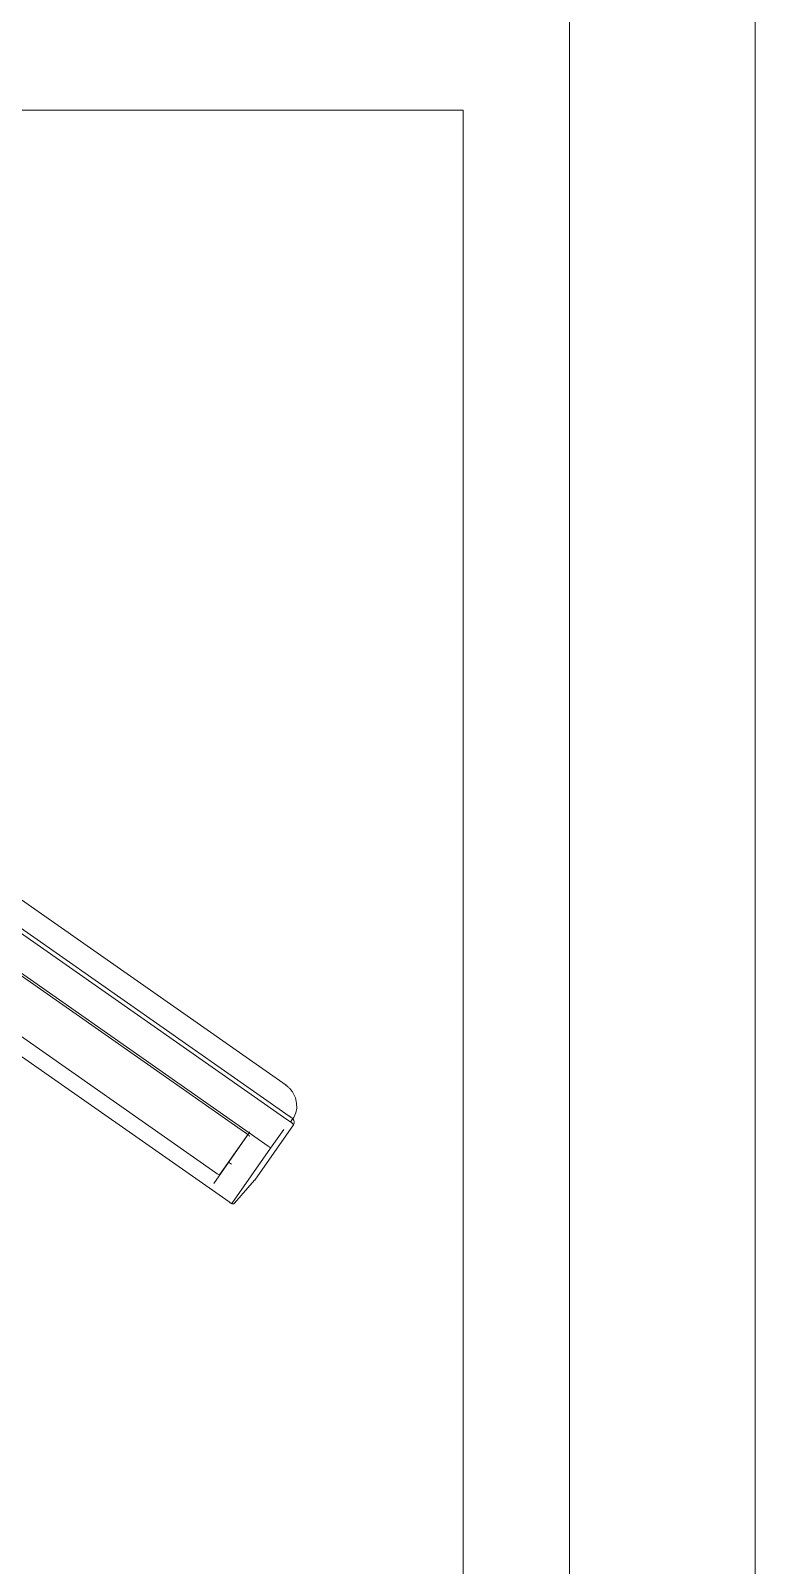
# Model space of a CAD drawing. Header units: inches. Extents: x 1 to 4637, y -664 to 702.
# Drawn here: x 2052.14 to 2065.79, y 382.03 to 410.92 of the extents above; entities that cross this region are included whole.
import ezdxf

# ---------------------------------------------------------------- set-up
doc = ezdxf.new("R2010")
doc.units = ezdxf.units.IN
doc.header["$MEASUREMENT"] = 0
doc.layers.add('I-FURN', color=30, linetype='Continuous', lineweight=9)
doc.layers.add('I-WALL', color=2, linetype='Continuous', lineweight=9)

# ---------------------------------------------------------------- blocks, each defined once
blk = doc.blocks.new('Desk - Group 1 - No Side Chairs-V6-New Construction - Tel_Data_Elec Plan')
at = {"layer": 'I-FURN'}
for p, q in [((0, -30), (0, 0)), ((4.355, -9.416), (3.626, -10.458)), ((4.306, -9.422), (3.928, -9.858)), ((25.435, -24.17), (4.407, -9.447)), ((25.435, -24.17), (4.408, -9.447)), ((4.021, -10.765), (4.699, -9.797)), ((3.198, -10.9), (3.927, -9.858)), ((3.927, -9.858), (3.198, -10.9)), ((4.588, -9.956), (4.05, -10.723)), ((24.834, -24.124), (4.656, -9.996)), ((4.362, -10.156), (4.42, -10.196)), ((4.362, -10.156), (4.42, -10.196)), ((3.626, -10.458), (3.38, -10.809)), ((3.672, -10.497), (24.699, -25.221)), ((3.252, -10.951), (3.206, -11.016)), ((24.296, -24.892), (4.118, -10.764)), ((3.206, -11.016), (3.275, -11.065)), ((3.275, -11.065), (24.302, -25.788)), ((3.319, -11.001), (24.346, -25.725)), ((3.319, -11.001), (24.346, -25.725)), ((3.337, -11.643), (23.736, -25.927)), ((72, -30), (0, -30))]:
    blk.add_line(p, q, dxfattribs=at)
at = {"layer": 'I-FURN', "flags": 128}
for points in [[(4.306, -9.422), (4.318, -9.413), (4.328, -9.41), (4.336, -9.41), (4.34, -9.41), (4.344, -9.411), (4.346, -9.411), (4.349, -9.412), (4.351, -9.413), (4.352, -9.413), (4.354, -9.414), (4.356, -9.415), (4.357, -9.415), (4.359, -9.416), (4.36, -9.417), (4.362, -9.418), (4.363, -9.419), (4.365, -9.42), (4.367, -9.42), (4.368, -9.421), (4.37, -9.422), (4.372, -9.423), (4.374, -9.424), (4.375, -9.426), (4.377, -9.427), (4.379, -9.428), (4.381, -9.429), (4.383, -9.43), (4.385, -9.431), (4.387, -9.433), (4.389, -9.434), (4.391, -9.435), (4.393, -9.437), (4.395, -9.438), (4.397, -9.439), (4.399, -9.441), (4.401, -9.442), (4.403, -9.444), (4.405, -9.445), (4.407, -9.447), (4.407, -9.447)], [(4.021, -10.687), (4.021, -10.688), (4.022, -10.688), (4.023, -10.689), (4.024, -10.69), (4.025, -10.692), (4.027, -10.693), (4.029, -10.695), (4.031, -10.697), (4.034, -10.699), (4.036, -10.701), (4.039, -10.704), (4.042, -10.706), (4.045, -10.709), (4.048, -10.711), (4.052, -10.714), (4.055, -10.717), (4.059, -10.72), (4.063, -10.723), (4.067, -10.726), (4.071, -10.729), (4.075, -10.732), (4.079, -10.735), (4.083, -10.738), (4.088, -10.742), (4.092, -10.745), (4.097, -10.748), (4.101, -10.751), (4.106, -10.755), (4.11, -10.758), (4.115, -10.761), (4.118, -10.764)], [(3.198, -10.9), (3.184, -10.933), (3.183, -10.96), (3.187, -10.977), (3.192, -10.988), (3.196, -10.995), (3.199, -11), (3.202, -11.004), (3.204, -11.007), (3.207, -11.01), (3.209, -11.012), (3.211, -11.014), (3.213, -11.016), (3.215, -11.018), (3.217, -11.02), (3.219, -11.021), (3.22, -11.023), (3.222, -11.025), (3.224, -11.026), (3.226, -11.028), (3.228, -11.03), (3.23, -11.032), (3.233, -11.033), (3.235, -11.035), (3.237, -11.037), (3.239, -11.038), (3.241, -11.04), (3.244, -11.042), (3.246, -11.044), (3.248, -11.046), (3.251, -11.048), (3.253, -11.049), (3.256, -11.051), (3.258, -11.053), (3.261, -11.055), (3.263, -11.057), (3.266, -11.059), (3.269, -11.061), (3.271, -11.062), (3.274, -11.064), (3.275, -11.065)], [(3.2, -11.494), (3.159, -11.405), (3.137, -11.31), (3.135, -11.216), (3.153, -11.124), (3.191, -11.04)]]:
    blk.add_lwpolyline(points, dxfattribs=at)
at = {"layer": 'I-FURN'}
for centre, major_axis, start_param, end_param in [((4.404, -9.451), (-0.0493, 0.0345), 4.712389, 5.497787), ((4.652, -10.001), (-0.0645, 0.0452), 4.712389, 6.283185), ((3.675, -10.493), (-0.0493, 0.0345), 0, 1.570796), ((3.675, -10.493), (-0.0493, 0.0345), 0, 0.785398), ((3.327, -10.99), (-0.129, 0.09), 0, 1.570796), ((3.327, -10.99), (-0.129, 0.09), 0, 1.570796)]:
    blk.add_ellipse(centre, major_axis=major_axis, ratio=0.087156, start_param=start_param, end_param=end_param, dxfattribs=at)
blk.add_open_spline([(3.191, -11.04), (3.196, -11.031), (3.203, -11.021), (3.205, -11.017), (3.206, -11.016)], degree=3, knots=[0, 0, 0, 0, 0.5, 0.75, 0.75, 0.75, 0.75], dxfattribs=at)
blk.add_open_spline([(3.36, -11.658), (3.343, -11.648), (3.312, -11.626), (3.27, -11.588), (3.232, -11.544), (3.21, -11.511), (3.2, -11.494)], degree=3, dxfattribs=at)

msp = doc.modelspace()

# ---------------------------------------------------------------- linework, layer by layer
at = {"layer": 'I-WALL', "color": 250, "lineweight": 20}
for p, q in [((2065.786, 195.397), (2065.786, 466.022)), ((2062.286, 462.522), (2062.286, 318.022))]:
    msp.add_line(p, q, dxfattribs=at)

# ---------------------------------------------------------------- block references
at = {"layer": 'I-FURN', "rotation": 180}
msp.add_blockref('Desk - Group 1 - No Side Chairs-V6-New Construction - Tel_Data_Elec Plan', (2060.286, 379.419), dxfattribs=at)

doc.saveas('drawing.dxf')
